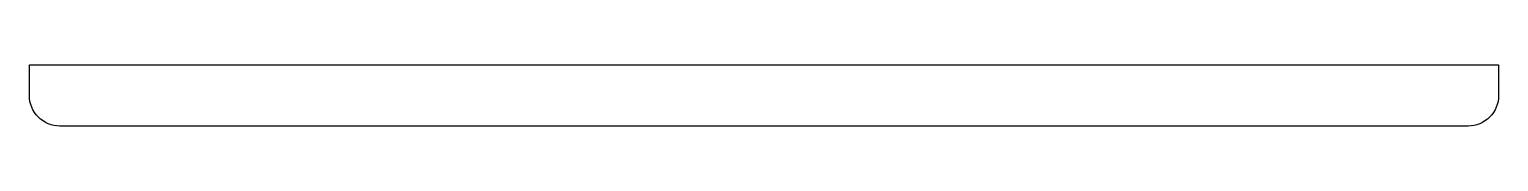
# Model space of a CAD drawing. Header units: inches. Extents: x 32 to 56, y -16 to -15.
import ezdxf

# ---------------------------------------------------------------- set-up
doc = ezdxf.new("R2010")
doc.units = ezdxf.units.IN
doc.layers.get('0').update_dxf_attribs({"linetype": 'CONTINUOUS'})

msp = doc.modelspace()

# ---------------------------------------------------------------- linework, layer by layer
msp.add_lwpolyline([(32.5, -16, -0.414214), (32, -15.5), (32, -15), (56, -15), (56, -15.5, -0.414214), (55.5, -16)], format="xyb", close=True)

doc.saveas('drawing.dxf')
